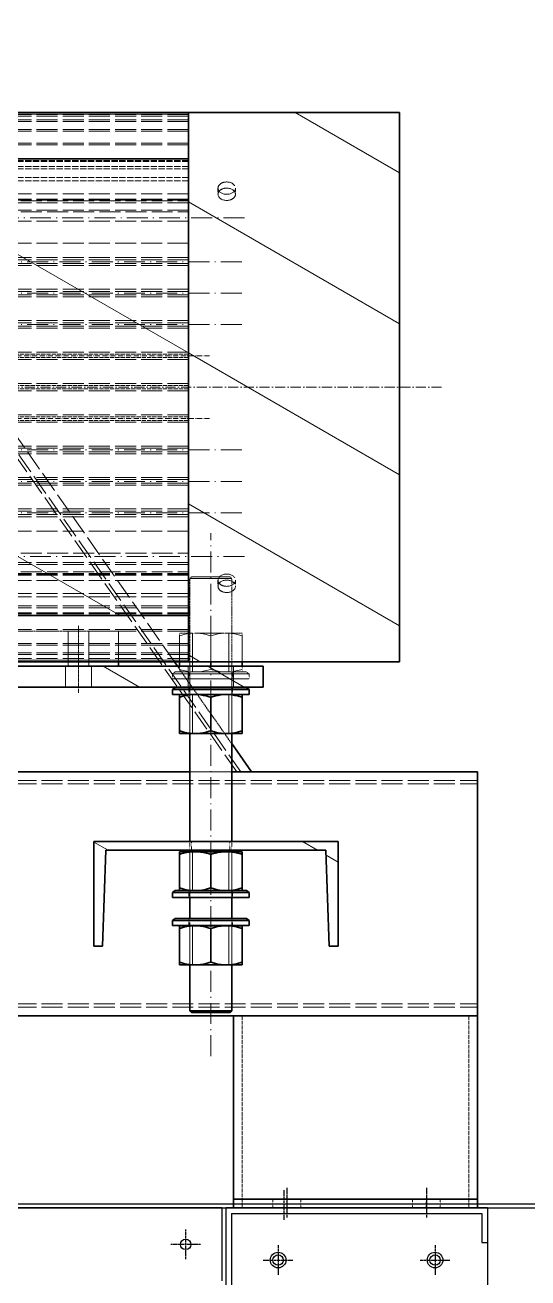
# Model space of a CAD drawing. Header units: millimetres. Extents: x 2458 to 31865, y 2044 to 22839.
# Drawn here: x 14509 to 14797, y 9251 to 9969 of the extents above; entities that cross this region are included whole.
import ezdxf

# ---------------------------------------------------------------- set-up
doc = ezdxf.new("R2010")
doc.units = ezdxf.units.MM
for name, pattern in [('CENTER', [2, 1.25, -0.25, 0.25, -0.25]), ('DASHDOT', [18.5, 12, -3, 0.5, -3]), ('DASHED', [15, 12, -3])]:
    doc.linetypes.add(name, pattern=pattern)
doc.layers.add('center', color=1, linetype='CENTER')

# ---------------------------------------------------------------- blocks, each defined once
blk = doc.blocks.new('A$C55E021B5')
at = {"color": 7, "linetype": 'DASHED', "lineweight": 13}
for p, q in [((135.74, 250.5), (580, 884.97)), ((138.08, 250.5), (580, 881.62)), ((173.83, 313.61), (426.95, 675.11)), ((165.85, 627.66), (471.85, 627.66)), ((165.85, 627.57), (471.85, 627.57)), ((165.85, 626.62), (471.85, 626.62)), ((165.85, 626.62), (471.85, 626.62)), ((165.85, 624.42), (471.85, 624.42)), ((165.85, 623.46), (471.85, 623.46)), ((165.85, 623.46), (471.85, 623.46)), ((165.85, 619), (471.85, 619)), ((165.85, 618.04), (471.85, 618.04)), ((165.85, 618.04), (471.85, 618.04)), ((165.85, 611.07), (471.85, 611.07)), ((165.85, 610.11), (471.85, 610.11)), ((165.85, 610.11), (471.85, 610.11)), ((165.85, 581.99), (471.85, 581.99)), ((165.85, 578.96), (471.85, 578.96)), ((165.85, 578.33), (471.85, 578.33)), ((471.85, 577.95), (165.85, 577.95)), ((165.85, 576.96), (471.85, 576.96)), ((165.85, 572.75), (471.85, 572.75)), ((471.85, 571.67), (165.85, 571.67)), ((165.85, 566.32), (471.85, 566.32)), ((165.85, 553.76), (471.85, 553.76)), ((165.85, 545.47), (471.85, 545.47)), ((165.85, 544.11), (471.85, 544.11)), ((165.85, 542.11), (471.85, 542.11)), ((165.85, 540.89), (471.85, 540.89)), ((165.85, 527.36), (471.85, 527.36)), ((165.85, 526.11), (471.85, 526.11)), ((165.85, 524.11), (471.85, 524.11)), ((165.85, 522.95), (471.85, 522.95)), ((165.85, 509.29), (471.85, 509.29)), ((165.85, 508.11), (471.85, 508.11)), ((165.85, 506.11), (471.85, 506.11)), ((165.85, 504.99), (471.85, 504.99)), ((165.85, 491.25), (471.85, 491.25)), ((165.85, 487), (471.85, 487)), ((165.85, 473.23), (471.85, 473.23)), ((165.85, 469), (471.85, 469)), ((165.85, 455.22), (471.85, 455.22)), ((165.85, 450.98), (471.85, 450.98)), ((165.85, 437.24), (471.85, 437.24)), ((165.85, 436.11), (471.85, 436.11)), ((165.85, 434.11), (471.85, 434.11)), ((165.85, 432.93), (471.85, 432.93)), ((165.85, 419.27), (471.85, 419.27)), ((165.85, 418.11), (471.85, 418.11)), ((165.85, 416.11), (471.85, 416.11)), ((165.85, 414.86), (471.85, 414.86)), ((165.85, 401.34), (471.85, 401.34)), ((165.85, 400.11), (471.85, 400.11)), ((165.85, 398.11), (471.85, 398.11)), ((165.85, 396.75), (471.85, 396.75)), ((165.85, 388.47), (471.85, 388.47)), ((471.85, 375.91), (165.85, 375.91)), ((165.85, 370.55), (471.85, 370.55)), ((165.85, 369.47), (471.85, 369.47)), ((471.85, 365.27), (165.85, 365.27)), ((165.85, 364.27), (471.85, 364.27)), ((165.85, 363.89), (471.85, 363.89)), ((165.85, 363.26), (471.85, 363.26)), ((165.85, 360.24), (471.85, 360.24)), ((165.85, 352.8), (471.85, 352.8)), ((165.85, 350.81), (471.85, 350.81)), ((165.85, 345.8), (471.85, 345.8)), ((165.85, 344.57), (471.85, 344.57)), ((165.85, 341.67), (471.85, 341.67)), ((165.85, 341.08), (471.85, 341.08)), ((165.85, 340.13), (471.85, 340.13)), ((165.85, 332.12), (471.85, 332.12)), ((165.85, 332.12), (471.85, 332.12)), ((165.85, 331.16), (471.85, 331.16)), ((165.85, 324.18), (471.85, 324.18)), ((165.85, 324.18), (471.85, 324.18)), ((165.85, 323.22), (471.85, 323.22)), ((165.85, 318.77), (471.85, 318.77)), ((165.85, 318.77), (471.85, 318.77)), ((165.85, 317.81), (471.85, 317.81)), ((165.85, 315.61), (471.85, 315.61)), ((165.85, 315.61), (471.85, 315.61)), ((165.85, 314.65), (471.85, 314.65)), ((165.85, 314.57), (471.85, 314.57)), ((580, 245.5), (0, 245.5)), ((580, 243.58), (0, 243.58)), ((580, 117.42), (0, 117.42)), ((580, 115.5), (0, 115.5))]:
    blk.add_line(p, q, dxfattribs=at)
at = {"color": 7, "lineweight": 35, "ltscale": 4.57764e-05}
for p, q in [((44.85, 628.61), (44.85, 628.59)), ((165.85, 628.59), (165.85, 628.61)), ((44.85, 313.64), (44.85, 313.61)), ((165.85, 313.61), (165.85, 313.64))]:
    blk.add_line(p, q, dxfattribs=at)
at = {"color": 7, "lineweight": 35, "ltscale": 0.201667}
for p, q in [((44.85, 628.61), (165.85, 628.61)), ((44.85, 628.59), (165.85, 628.59)), ((44.85, 313.64), (165.85, 313.64)), ((44.85, 313.61), (165.85, 313.61))]:
    blk.add_line(p, q, dxfattribs=at)
at = {"color": 7, "lineweight": 35}
for p, q in [((44.85, 313.64), (44.85, 628.59)), ((165.85, 628.59), (165.85, 313.64)), ((165.85, 340.15), (471.85, 340.15)), ((165.85, 340.13), (471.85, 340.13)), ((473, 311.11), (123, 311.11)), ((165.85, 313.61), (471.85, 313.61)), ((473, 299.11), (123, 299.11)), ((580, 110.5), (0, 110.5))]:
    blk.add_line(p, q, dxfattribs=at)
at = {"color": 7, "lineweight": 13, "ltscale": 0.114954}
blk.add_line((104.58, 628.59), (44.85, 594.1), dxfattribs=at)
at = {"color": 7, "linetype": 'DASHED', "lineweight": 13, "ltscale": 0.001594}
for p, q in [((165.85, 627.66), (165.85, 628.61)), ((165.85, 313.61), (165.85, 314.57))]:
    blk.add_line(p, q, dxfattribs=at)
at = {"color": 7, "lineweight": 35, "ltscale": 0.21}
blk.add_line((165.85, 628.61), (291.85, 628.61), dxfattribs=at)
at = {"color": 7, "linetype": 'DASHED', "lineweight": 13, "ltscale": 0.042601}
for p, q in [((165.85, 627.66), (165.85, 602.1)), ((165.85, 340.13), (165.85, 314.57))]:
    blk.add_line(p, q, dxfattribs=at)
at = {"color": 7, "lineweight": 13, "ltscale": 0.289167}
blk.add_line((165.85, 627.66), (339.35, 627.66), dxfattribs=at)
at = {"color": 7, "lineweight": 13, "ltscale": 0.371198}
blk.add_line((358.73, 602.11), (165.85, 490.75), dxfattribs=at)
at = {"color": 7, "linetype": 'DASHED', "lineweight": 13, "ltscale": 0.21025}
blk.add_line((165.85, 602.1), (292, 602.1), dxfattribs=at)
at = {"color": 7, "linetype": 'DASHED', "lineweight": 13, "ltscale": 2.63214e-05}
blk.add_line((165.85, 602.08), (165.85, 602.1), dxfattribs=at)
at = {"color": 7, "lineweight": 35, "ltscale": 0.21025}
blk.add_line((165.85, 602.1), (292, 602.1), dxfattribs=at)
at = {"color": 7, "lineweight": 35, "ltscale": 0.436557}
blk.add_line((165.85, 602.08), (165.85, 340.15), dxfattribs=at)
at = {"color": 7, "lineweight": 35, "ltscale": 0.210486}
blk.add_line((165.85, 602.08), (292.14, 602.08), dxfattribs=at)
at = {"color": 7, "linetype": 'DASHED', "lineweight": 13, "ltscale": 0.3}
for p, q in [((165.85, 601.15), (345.85, 601.15)), ((165.85, 600.56), (345.85, 600.56)), ((165.85, 597.66), (345.85, 597.66)), ((165.85, 596.43), (345.85, 596.43)), ((165.85, 591.42), (345.85, 591.42)), ((165.85, 589.42), (345.85, 589.42))]:
    blk.add_line(p, q, dxfattribs=at)
at = {"color": 7, "linetype": 'DASHED', "lineweight": 13, "ltscale": 0.005893}
for p, q in [((138.85, 581.77), (138.85, 585.31)), ((148.85, 581.77), (148.85, 585.31)), ((138.85, 360.45), (138.85, 356.92)), ((148.85, 360.45), (148.85, 356.92))]:
    blk.add_line(p, q, dxfattribs=at)
at = {"color": 7, "lineweight": 13, "ltscale": 0.232865}
for p, q in [((165.85, 577.36), (44.85, 507.5)), ((165.85, 490.75), (44.85, 420.89)), ((165.85, 404.15), (44.85, 334.29))]:
    blk.add_line(p, q, dxfattribs=at)
at = {"color": 7, "linetype": 'DASHDOT', "lineweight": 13}
for p, q in [((133.65, 568.23), (520.05, 568.23)), ((135.25, 543.11), (502.45, 543.11)), ((135.25, 525.11), (502.45, 525.11)), ((135.25, 507.11), (502.45, 507.11)), ((135.25, 435.11), (502.45, 435.11)), ((135.25, 417.11), (502.45, 417.11)), ((135.25, 399.11), (502.45, 399.11)), ((153, 87.42), (153, 387.42)), ((133.65, 374), (520.05, 374))]:
    blk.add_line(p, q, dxfattribs=at)
at = {"color": 7, "linetype": 'DASHDOT', "lineweight": 13, "ltscale": 0.243001}
for p, q in [((153.7, 489.11), (299.5, 489.11)), ((153.7, 453.11), (299.5, 453.11))]:
    blk.add_line(p, q, dxfattribs=at)
at = {"color": 7, "linetype": 'DASHED', "lineweight": 13, "ltscale": 0.2025}
for p, q in [((165.85, 490.11), (287.35, 490.11)), ((165.85, 488.11), (287.35, 488.11)), ((165.85, 472.11), (287.35, 472.11)), ((165.85, 470.11), (287.35, 470.11)), ((165.85, 454.11), (287.35, 454.11)), ((165.85, 452.11), (287.35, 452.11))]:
    blk.add_line(p, q, dxfattribs=at)
at = {"color": 7, "lineweight": 13}
for p, q in [((471.85, 494.22), (204.99, 340.15)), ((165.85, 314.57), (471.85, 314.57))]:
    blk.add_line(p, q, dxfattribs=at)
at = {"color": 7, "linetype": 'DASHDOT', "lineweight": 13, "ltscale": 0.485001}
blk.add_line((20.6, 471.11), (311.6, 471.11), dxfattribs=at)
at = {"color": 7, "linetype": 'DASHED', "lineweight": 13, "ltscale": 0.002357}
for p, q in [((142, 362.42), (141, 361.42)), ((164, 362.42), (165, 361.42))]:
    blk.add_line(p, q, dxfattribs=at)
at = {"color": 7, "linetype": 'DASHED', "lineweight": 13, "ltscale": 0.037552}
for p, q in [((163.53, 361.42), (141, 361.42)), ((165, 361.42), (142.47, 361.42)), ((163.53, 113.42), (141, 113.42))]:
    blk.add_line(p, q, dxfattribs=at)
at = {"color": 7, "linetype": 'DASHED', "lineweight": 13, "ltscale": 0.103846}
for p, q in [((141, 299.11), (141, 361.42)), ((165, 299.11), (165, 361.42))]:
    blk.add_line(p, q, dxfattribs=at)
at = {"color": 7, "linetype": 'DASHED', "lineweight": 13, "ltscale": 0.002244}
blk.add_line((143.35, 362.42), (142, 362.42), dxfattribs=at)
at = {"color": 7, "linetype": 'DASHED', "lineweight": 13, "ltscale": 0.034422}
blk.add_line((164, 362.42), (143.35, 362.42), dxfattribs=at)
at = {"color": 7, "linetype": 'DASHED', "lineweight": 13, "ltscale": 2.67029e-05}
blk.add_line((165.85, 340.13), (165.85, 340.15), dxfattribs=at)
at = {"color": 7, "linetype": 'DASHED', "lineweight": 13, "ltscale": 0.101667}
blk.add_line((266.85, 331.11), (205.85, 331.11), dxfattribs=at)
at = {"color": 7, "linetype": 'DASHED', "lineweight": 13, "ltscale": 0.029166}
blk.add_line((205.85, 331.11), (205.85, 313.61), dxfattribs=at)
at = {"color": 7, "linetype": 'DASHED', "lineweight": 13, "ltscale": 0.033333}
for p, q in [((222.85, 311.11), (222.85, 331.11)), ((234.85, 311.11), (234.85, 331.11))]:
    blk.add_line(p, q, dxfattribs=at)
at = {"color": 7, "linetype": 'DASHDOT', "lineweight": 13, "ltscale": 0.064}
blk.add_line((228.85, 295.91), (228.85, 334.31), dxfattribs=at)
at = {"color": 7, "linetype": 'DASHED', "lineweight": 13, "ltscale": 0.012392}
for p, q in [((142.43, 330.1), (135, 330.1)), ((171, 330.1), (163.56, 330.1)), ((142.43, 307.8), (135, 307.8)), ((171, 307.8), (163.56, 307.8)), ((142.43, 182.39), (135, 182.39)), ((171, 182.39), (163.56, 182.39))]:
    blk.add_line(p, q, dxfattribs=at)
at = {"color": 7, "linetype": 'DASHED', "lineweight": 13, "ltscale": 0.002592}
for p, q in [((135, 330.1), (135, 328.55)), ((171, 330.1), (171, 328.55)), ((135, 307.8), (135, 309.36)), ((171, 307.8), (171, 309.36))]:
    blk.add_line(p, q, dxfattribs=at)
at = {"color": 7, "linetype": 'DASHED', "lineweight": 13, "ltscale": 0.02489}
for p, q in [((135, 313.61), (135, 328.55)), ((153, 313.61), (153, 328.55)), ((171, 313.61), (171, 328.55))]:
    blk.add_line(p, q, dxfattribs=at)
at = {"color": 7, "linetype": 'DASHED', "lineweight": 13, "ltscale": 0.005215}
for p, q in [((142.43, 330.1), (145.56, 330.1)), ((160.43, 330.1), (163.56, 330.1)), ((142.43, 307.8), (145.56, 307.8)), ((160.43, 307.8), (163.56, 307.8)), ((142.43, 294.8), (145.56, 294.8)), ((160.43, 294.8), (163.56, 294.8)), ((142.43, 182.39), (145.56, 182.39)), ((160.43, 182.39), (163.56, 182.39))]:
    blk.add_line(p, q, dxfattribs=at)
at = {"color": 7, "linetype": 'DASHED', "lineweight": 13, "ltscale": 0.037167}
for p, q in [((142.62, 307.8), (142.62, 330.1)), ((163.38, 307.8), (163.38, 330.1)), ((142.62, 272.5), (142.62, 294.8)), ((163.38, 272.5), (163.38, 294.8)), ((142.62, 182.39), (142.62, 204.69)), ((163.38, 182.39), (163.38, 204.69)), ((141, 139.87), (141, 162.17)), ((142.62, 139.87), (142.62, 162.17)), ((163.38, 139.87), (163.38, 162.17)), ((165, 139.87), (165, 162.17))]:
    blk.add_line(p, q, dxfattribs=at)
at = {"color": 7, "linetype": 'DASHED', "lineweight": 13, "ltscale": 0.024784}
for p, q in [((160.43, 330.1), (145.56, 330.1)), ((160.43, 307.8), (145.56, 307.8)), ((160.43, 294.8), (145.56, 294.8)), ((160.43, 182.39), (145.56, 182.39))]:
    blk.add_line(p, q, dxfattribs=at)
at = {"color": 7, "linetype": 'DASHED', "lineweight": 13, "ltscale": 0.031982}
for p, q in [((153, 309.36), (153, 328.55)), ((153, 274.06), (153, 293.25)), ((153, 183.95), (153, 203.13)), ((153, 141.43), (153, 160.62))]:
    blk.add_line(p, q, dxfattribs=at)
at = {"color": 7, "lineweight": 13, "ltscale": 0.013027}
blk.add_line((165.85, 317.55), (159.08, 313.64), dxfattribs=at)
at = {"color": 7, "lineweight": 35, "ltscale": 0.02}
for p, q in [((123, 311.11), (123, 299.11)), ((141, 166.41), (141, 178.41)), ((165, 166.41), (165, 178.41))]:
    blk.add_line(p, q, dxfattribs=at)
at = {"color": 7, "lineweight": 13, "ltscale": 0.04}
for p, q in [((154.7, 311.11), (133.92, 299.11)), ((214.7, 311.11), (193.92, 299.11))]:
    blk.add_line(p, q, dxfattribs=at)
at = {"color": 7, "lineweight": 35, "ltscale": 0.004167}
for p, q in [((135, 311.11), (135, 313.61)), ((153, 311.11), (153, 313.61)), ((171, 311.11), (171, 313.61)), ((205.85, 313.61), (205.85, 311.11))]:
    blk.add_line(p, q, dxfattribs=at)
at = {"color": 7, "linetype": 'DASHED', "lineweight": 13, "ltscale": 0.002925}
for p, q in [((135, 309.36), (135, 311.11)), ((153, 309.36), (153, 311.11)), ((171, 309.36), (171, 311.11))]:
    blk.add_line(p, q, dxfattribs=at)
at = {"color": 7, "linetype": 'DASHED', "lineweight": 13, "ltscale": 0.02}
for p, q in [((140, 299.11), (140, 311.11)), ((166, 299.11), (166, 311.11)), ((221.35, 299.11), (221.35, 311.11)), ((236.35, 299.11), (236.35, 311.11))]:
    blk.add_line(p, q, dxfattribs=at)
at = {"color": 7, "linetype": 'DASHED', "lineweight": 13, "ltscale": 0.090304}
blk.add_line((141, 266.73), (172.08, 311.11), dxfattribs=at)
at = {"color": 7, "lineweight": 35, "ltscale": 0.005087}
blk.add_line((172.08, 311.11), (173.83, 313.61), dxfattribs=at)
at = {"color": 7, "linetype": 'DASHED', "lineweight": 13, "ltscale": 0.426667}
blk.add_line((461.85, 311.11), (205.85, 311.11), dxfattribs=at)
at = {"color": 7, "linetype": 'DASHED', "lineweight": 13, "ltscale": 0.003151}
for p, q in [((132.5, 307.8), (131, 306.65)), ((173.5, 307.8), (175, 306.65))]:
    blk.add_line(p, q, dxfattribs=at)
at = {"color": 7, "linetype": 'DASHED', "lineweight": 13, "ltscale": 0.036667}
for p, q in [((153, 306.65), (131, 306.65)), ((153, 303.8), (131, 303.8)), ((153, 297.65), (131, 297.65)), ((153, 181.26), (131, 181.26)), ((153, 165.26), (131, 165.26))]:
    blk.add_line(p, q, dxfattribs=at)
at = {"color": 7, "linetype": 'DASHED', "lineweight": 13, "ltscale": 0.004749}
for p, q in [((131, 303.8), (131, 306.65)), ((175, 303.8), (175, 306.65))]:
    blk.add_line(p, q, dxfattribs=at)
at = {"color": 7, "linetype": 'DASHED', "lineweight": 13, "ltscale": 0.034167}
blk.add_line((153, 307.8), (132.5, 307.8), dxfattribs=at)
at = {"color": 7, "linetype": 'DASHED', "lineweight": 13, "ltscale": 0.006667}
for p, q in [((140.5, 303.8), (140.5, 307.8)), ((165.5, 303.8), (165.5, 307.8)), ((140.5, 294.8), (140.5, 298.8)), ((165.5, 294.8), (165.5, 298.8)), ((140.5, 178.41), (140.5, 182.41)), ((165.5, 178.41), (165.5, 182.41)), ((140.5, 162.41), (140.5, 166.41)), ((141, 162.41), (141, 166.41)), ((165, 162.41), (165, 166.41)), ((165.5, 162.41), (165.5, 166.41))]:
    blk.add_line(p, q, dxfattribs=at)
at = {"color": 7, "linetype": 'DASHED', "lineweight": 13, "ltscale": 0.034166}
blk.add_line((173.5, 307.8), (153, 307.8), dxfattribs=at)
at = {"color": 7, "linetype": 'DASHED', "lineweight": 13, "ltscale": 0.036666}
for p, q in [((175, 306.65), (153, 306.65)), ((175, 303.8), (153, 303.8)), ((175, 297.65), (153, 297.65)), ((175, 181.26), (153, 181.26)), ((175, 165.26), (153, 165.26))]:
    blk.add_line(p, q, dxfattribs=at)
at = {"color": 7, "lineweight": 35, "ltscale": 0.003151}
for p, q in [((132.5, 298.8), (131, 297.65)), ((173.5, 298.8), (175, 297.65)), ((132.5, 182.41), (131, 181.26)), ((173.5, 182.41), (175, 181.26)), ((132.5, 166.41), (131, 165.26)), ((173.5, 166.41), (175, 165.26))]:
    blk.add_line(p, q, dxfattribs=at)
at = {"color": 7, "lineweight": 35, "ltscale": 0.036667}
for p, q in [((153, 297.65), (131, 297.65)), ((153, 294.8), (131, 294.8)), ((153, 181.26), (131, 181.26)), ((153, 178.41), (131, 178.41)), ((153, 165.26), (131, 165.26)), ((153, 162.41), (131, 162.41))]:
    blk.add_line(p, q, dxfattribs=at)
at = {"color": 7, "lineweight": 35, "ltscale": 0.004748}
for p, q in [((131, 294.8), (131, 297.65)), ((175, 294.8), (175, 297.65))]:
    blk.add_line(p, q, dxfattribs=at)
at = {"color": 7, "lineweight": 35, "ltscale": 0.034167}
for p, q in [((153, 298.8), (132.5, 298.8)), ((153, 182.41), (132.5, 182.41)), ((153, 166.41), (132.5, 166.41))]:
    blk.add_line(p, q, dxfattribs=at)
at = {"color": 7, "lineweight": 35, "ltscale": 0.006379}
blk.add_line((138.83, 294.8), (135, 294.8), dxfattribs=at)
at = {"color": 7, "lineweight": 35, "ltscale": 0.002592}
for p, q in [((135, 294.8), (135, 293.25)), ((171, 294.8), (171, 293.25)), ((135, 272.5), (135, 274.06)), ((171, 272.5), (171, 274.06)), ((135, 204.69), (135, 203.13)), ((171, 204.69), (171, 203.13)), ((135, 162.17), (135, 160.62)), ((171, 162.17), (171, 160.62)), ((135, 139.87), (135, 141.43)), ((171, 139.87), (171, 141.43))]:
    blk.add_line(p, q, dxfattribs=at)
at = {"color": 7, "linetype": 'DASHED', "lineweight": 13, "ltscale": 0.006013}
blk.add_line((142.43, 294.8), (138.83, 294.8), dxfattribs=at)
at = {"color": 7, "lineweight": 35, "ltscale": 0.000518036}
for p, q in [((141, 298.8), (141, 299.11)), ((165, 298.8), (165, 299.11))]:
    blk.add_line(p, q, dxfattribs=at)
at = {"color": 7, "linetype": 'DASHED', "lineweight": 13, "ltscale": 0.043833}
for p, q in [((141, 272.5), (141, 298.8)), ((165, 272.5), (165, 298.8))]:
    blk.add_line(p, q, dxfattribs=at)
at = {"color": 7, "lineweight": 35, "ltscale": 0.034166}
for p, q in [((173.5, 298.8), (153, 298.8)), ((173.5, 182.41), (153, 182.41)), ((173.5, 166.41), (153, 166.41))]:
    blk.add_line(p, q, dxfattribs=at)
at = {"color": 7, "lineweight": 35, "ltscale": 0.036666}
for p, q in [((175, 297.65), (153, 297.65)), ((175, 294.8), (153, 294.8)), ((175, 181.26), (153, 181.26)), ((175, 178.41), (153, 178.41)), ((175, 165.26), (153, 165.26)), ((175, 162.41), (153, 162.41))]:
    blk.add_line(p, q, dxfattribs=at)
at = {"color": 7, "linetype": 'DASHED', "lineweight": 13, "ltscale": 0.006026}
blk.add_line((167.18, 294.8), (163.56, 294.8), dxfattribs=at)
at = {"color": 7, "lineweight": 35, "ltscale": 0.006367}
blk.add_line((171, 294.8), (167.18, 294.8), dxfattribs=at)
at = {"color": 7, "lineweight": 35, "ltscale": 0.031982}
for p, q in [((135, 274.06), (135, 293.25)), ((153, 274.06), (153, 293.25)), ((171, 274.06), (171, 293.25)), ((135, 183.95), (135, 203.13)), ((153, 183.95), (153, 203.13)), ((171, 183.95), (171, 203.13)), ((135, 141.43), (135, 160.62)), ((153, 141.43), (153, 160.62)), ((171, 141.43), (171, 160.62))]:
    blk.add_line(p, q, dxfattribs=at)
at = {"color": 7, "lineweight": 35, "ltscale": 0.033021}
blk.add_line((129.64, 250.5), (141, 266.73), dxfattribs=at)
at = {"color": 7, "lineweight": 35, "ltscale": 0.012392}
for p, q in [((142.43, 272.5), (135, 272.5)), ((171, 272.5), (163.56, 272.5)), ((142.43, 204.69), (135, 204.69)), ((171, 204.69), (163.56, 204.69)), ((142.43, 162.17), (135, 162.17)), ((171, 162.17), (163.56, 162.17)), ((142.43, 139.87), (135, 139.87)), ((171, 139.87), (163.56, 139.87))]:
    blk.add_line(p, q, dxfattribs=at)
at = {"color": 7, "lineweight": 35, "ltscale": 0.103337}
for p, q in [((141, 210.5), (141, 272.5)), ((165, 210.5), (165, 272.5))]:
    blk.add_line(p, q, dxfattribs=at)
at = {"color": 7, "lineweight": 35, "ltscale": 0.005215}
for p, q in [((142.43, 272.5), (145.56, 272.5)), ((160.43, 272.5), (163.56, 272.5)), ((142.43, 204.69), (145.56, 204.69)), ((160.43, 204.69), (163.56, 204.69)), ((142.43, 162.17), (145.56, 162.17)), ((160.43, 162.17), (163.56, 162.17)), ((142.43, 139.87), (145.56, 139.87)), ((160.43, 139.87), (163.56, 139.87))]:
    blk.add_line(p, q, dxfattribs=at)
at = {"color": 7, "lineweight": 35, "ltscale": 0.024784}
for p, q in [((160.43, 272.5), (145.56, 272.5)), ((160.43, 204.69), (145.56, 204.69)), ((160.43, 162.17), (145.56, 162.17)), ((160.43, 139.87), (145.56, 139.87))]:
    blk.add_line(p, q, dxfattribs=at)
at = {"color": 7, "lineweight": 35, "ltscale": 0.235001}
blk.add_line((141, 250.5), (0, 250.5), dxfattribs=at)
at = {"color": 7, "lineweight": 35, "ltscale": 0.233333}
for p, q in [((0, 250.5), (0, 110.5)), ((80, 210.5), (220, 210.5))]:
    blk.add_line(p, q, dxfattribs=at)
at = {"color": 7, "lineweight": 35, "ltscale": 0.018941}
blk.add_line((129.64, 250.5), (141, 250.5), dxfattribs=at)
at = {"color": 7, "linetype": 'DASHED', "lineweight": 13, "ltscale": 0.039999}
for p, q in [((165, 250.5), (141, 250.5)), ((141, 250.5), (165, 250.5))]:
    blk.add_line(p, q, dxfattribs=at)
at = {"color": 7, "lineweight": 35, "ltscale": 0.443333}
blk.add_line((431, 250.5), (165, 250.5), dxfattribs=at)
at = {"color": 7, "lineweight": 35, "ltscale": 0.225908}
blk.add_line((165, 250.5), (300.54, 250.5), dxfattribs=at)
at = {"color": 7, "lineweight": 35, "ltscale": 0.1}
for p, q in [((80, 150.5), (80, 210.5)), ((220, 210.5), (220, 150.5))]:
    blk.add_line(p, q, dxfattribs=at)
at = {"color": 7, "lineweight": 13, "ltscale": 0.016666}
blk.add_line((100.44, 210.5), (91.78, 205.5), dxfattribs=at)
at = {"color": 7, "linetype": 'DASHED', "lineweight": 13, "ltscale": 0.008333}
for p, q in [((141, 205.5), (141, 210.5)), ((142, 210.5), (142, 205.5)), ((164, 210.5), (164, 205.5)), ((165, 205.5), (165, 210.5)), ((21.38, 0.5), (21.38, 5.5)), ((37.38, 0.5), (37.38, 5.5)), ((101.38, 0.5), (101.38, 5.5)), ((117.38, 0.5), (117.38, 5.5))]:
    blk.add_line(p, q, dxfattribs=at)
at = {"color": 7, "lineweight": 13, "ltscale": 0.015827}
blk.add_line((220, 210.25), (211.78, 205.5), dxfattribs=at)
at = {"color": 7, "lineweight": 13, "ltscale": 0.013126}
blk.add_line((86.82, 202.64), (80, 198.7), dxfattribs=at)
at = {"color": 7, "lineweight": 35, "ltscale": 0.091722}
for p, q in [((85, 150.5), (86.92, 205.5)), ((215, 150.5), (213.08, 205.5))]:
    blk.add_line(p, q, dxfattribs=at)
at = {"color": 7, "lineweight": 35, "ltscale": 0.210265}
blk.add_line((86.92, 205.5), (213.08, 205.5), dxfattribs=at)
at = {"color": 7, "lineweight": 35, "ltscale": 0.00135}
for p, q in [((141, 204.69), (141, 205.5)), ((165, 204.69), (165, 205.5))]:
    blk.add_line(p, q, dxfattribs=at)
at = {"color": 7, "linetype": 'DASHED', "lineweight": 13, "ltscale": 0.043793}
for p, q in [((141, 178.41), (141, 204.69)), ((165, 178.41), (165, 204.69))]:
    blk.add_line(p, q, dxfattribs=at)
at = {"color": 7, "lineweight": 35, "ltscale": 0.004749}
for p, q in [((131, 178.41), (131, 181.26)), ((175, 178.41), (175, 181.26)), ((131, 162.41), (131, 165.26)), ((175, 162.41), (175, 165.26))]:
    blk.add_line(p, q, dxfattribs=at)
at = {"color": 7, "lineweight": 35, "ltscale": 0.002551}
for p, q in [((135, 182.42), (135, 183.95)), ((171, 182.42), (171, 183.95))]:
    blk.add_line(p, q, dxfattribs=at)
at = {"color": 7, "linetype": 'DASHED', "lineweight": 13, "ltscale": 4.19617e-05}
for p, q in [((135, 182.39), (135, 182.42)), ((171, 182.39), (171, 182.42))]:
    blk.add_line(p, q, dxfattribs=at)
at = {"color": 7, "linetype": 'DASHED', "lineweight": 13, "ltscale": 0.000536262}
for p, q in [((142.43, 182.39), (142.11, 182.41)), ((163.56, 182.39), (163.88, 182.41))]:
    blk.add_line(p, q, dxfattribs=at)
at = {"color": 7, "linetype": 'DASHED', "lineweight": 13, "ltscale": 0.000524018}
for p, q in [((145.56, 182.39), (145.88, 182.41)), ((160.43, 182.39), (160.12, 182.41))]:
    blk.add_line(p, q, dxfattribs=at)
at = {"color": 7, "lineweight": 35, "ltscale": 0.000402451}
for p, q in [((141, 162.17), (141, 162.41)), ((165, 162.17), (165, 162.41))]:
    blk.add_line(p, q, dxfattribs=at)
at = {"color": 7, "lineweight": 35, "ltscale": 0.008333}
for p, q in [((80, 150.5), (85, 150.5)), ((215, 150.5), (220, 150.5)), ((0, 0.5), (0, 5.5)), ((140, 0.5), (140, 5.5))]:
    blk.add_line(p, q, dxfattribs=at)
at = {"color": 7, "lineweight": 35, "ltscale": 0.044088}
for p, q in [((141, 113.42), (141, 139.87)), ((165, 113.42), (165, 139.87))]:
    blk.add_line(p, q, dxfattribs=at)
at = {"color": 7, "lineweight": 35, "ltscale": 0.233334}
for p, q in [((140, 110.5), (0, 110.5)), ((140, 5.5), (0, 5.5)), ((140, 0.5), (0, 0.5)), ((140, 0.5), (0, 0.5))]:
    blk.add_line(p, q, dxfattribs=at)
at = {"color": 7, "lineweight": 35, "ltscale": 0.183333}
for p, q in [((0, 110.5), (0, 0.5)), ((140, 110.5), (140, 0.5))]:
    blk.add_line(p, q, dxfattribs=at)
at = {"color": 7, "linetype": 'DASHED', "lineweight": 13, "ltscale": 0.183333}
for p, q in [((5, 110.5), (5, 0.5)), ((135, 110.5), (135, 0.5))]:
    blk.add_line(p, q, dxfattribs=at)
at = {"color": 7, "lineweight": 35, "ltscale": 0.002448}
blk.add_line((142.47, 113.42), (141, 113.42), dxfattribs=at)
at = {"color": 7, "lineweight": 35, "ltscale": 0.002357}
for p, q in [((142, 112.42), (141, 113.42)), ((164, 112.42), (165, 113.42))]:
    blk.add_line(p, q, dxfattribs=at)
at = {"color": 7, "lineweight": 35, "ltscale": 0.002244}
blk.add_line((143.35, 112.42), (142, 112.42), dxfattribs=at)
at = {"color": 7, "lineweight": 35, "ltscale": 0.037552}
blk.add_line((165, 113.42), (142.47, 113.42), dxfattribs=at)
at = {"color": 7, "lineweight": 35, "ltscale": 0.034422}
blk.add_line((164, 112.42), (143.35, 112.42), dxfattribs=at)
at = {"color": 7, "linetype": 'DASHED', "lineweight": 13, "ltscale": 0.002448}
blk.add_line((165, 113.42), (163.53, 113.42), dxfattribs=at)
at = {"color": 7, "linetype": 'DASHDOT', "lineweight": 13, "ltscale": 0.01}
for p, q in [((29.38, 0), (29.38, 6)), ((109.38, 0), (109.38, 6))]:
    blk.add_line(p, q, dxfattribs=at)
at = {"color": 7, "linetype": 'DASHED', "lineweight": 13}
for points in [[(142.43, 330.1), (140.9, 329.95), (139.31, 329.69), (137.63, 329.32), (135.82, 328.81), (135, 328.55)], [(142.43, 330.1), (140.9, 329.95), (139.31, 329.69), (137.63, 329.32), (135.82, 328.81), (135, 328.55)], [(145.56, 330.1), (147.1, 329.95), (148.69, 329.69), (150.37, 329.32), (152.18, 328.81), (153, 328.55)], [(145.56, 330.1), (147.1, 329.95), (148.69, 329.69), (150.37, 329.32), (152.18, 328.81), (153, 328.55)], [(160.43, 330.1), (158.9, 329.95), (157.31, 329.69), (155.63, 329.32), (153.82, 328.81), (153, 328.55)], [(160.43, 330.1), (158.9, 329.95), (157.31, 329.69), (155.63, 329.32), (153.82, 328.81), (153, 328.55)], [(163.56, 330.1), (165.1, 329.95), (166.69, 329.69), (168.37, 329.32), (170.18, 328.81), (171, 328.55)], [(163.56, 330.1), (165.1, 329.95), (166.69, 329.69), (168.37, 329.32), (170.18, 328.81), (171, 328.55)], [(142.43, 307.8), (140.9, 307.95), (139.31, 308.21), (137.63, 308.58), (135.82, 309.09), (135, 309.36)], [(142.43, 307.8), (140.9, 307.95), (139.31, 308.21), (137.63, 308.58), (135.82, 309.09), (135, 309.36)], [(145.56, 307.8), (147.1, 307.95), (148.69, 308.21), (150.37, 308.58), (152.18, 309.09), (153, 309.36)], [(145.56, 307.8), (147.1, 307.95), (148.69, 308.21), (150.37, 308.58), (152.18, 309.09), (153, 309.36)], [(160.43, 307.8), (158.9, 307.95), (157.31, 308.21), (155.63, 308.58), (153.82, 309.09), (153, 309.36)], [(160.43, 307.8), (158.9, 307.95), (157.31, 308.21), (155.63, 308.58), (153.82, 309.09), (153, 309.36)], [(163.56, 307.8), (165.1, 307.95), (166.69, 308.21), (168.37, 308.58), (170.18, 309.09), (171, 309.36)], [(163.56, 307.8), (165.1, 307.95), (166.69, 308.21), (168.37, 308.58), (170.18, 309.09), (171, 309.36)], [(142.43, 294.8), (140.9, 294.65), (139.31, 294.39), (137.63, 294.02), (135.82, 293.51), (135, 293.25)], [(145.56, 294.8), (147.1, 294.65), (148.69, 294.39), (150.37, 294.02), (152.18, 293.51), (153, 293.25)], [(160.43, 294.8), (158.9, 294.65), (157.31, 294.39), (155.63, 294.02), (153.82, 293.51), (153, 293.25)], [(163.56, 294.8), (165.1, 294.65), (166.69, 294.39), (168.37, 294.02), (170.18, 293.51), (171, 293.25)], [(142.43, 272.5), (140.9, 272.65), (139.31, 272.91), (137.63, 273.28), (135.82, 273.79), (135, 274.06)], [(145.56, 272.5), (147.1, 272.65), (148.69, 272.91), (150.37, 273.28), (152.18, 273.79), (153, 274.06)], [(160.43, 272.5), (158.9, 272.65), (157.31, 272.91), (155.63, 273.28), (153.82, 273.79), (153, 274.06)], [(163.56, 272.5), (165.1, 272.65), (166.69, 272.91), (168.37, 273.28), (170.18, 273.79), (171, 274.06)], [(142.43, 204.69), (140.9, 204.54), (139.31, 204.28), (137.63, 203.91), (135.82, 203.4), (135, 203.13)], [(145.56, 204.69), (147.1, 204.54), (148.69, 204.28), (150.37, 203.91), (152.18, 203.4), (153, 203.13)], [(160.43, 204.69), (158.9, 204.54), (157.31, 204.28), (155.63, 203.91), (153.82, 203.4), (153, 203.13)], [(163.56, 204.69), (165.1, 204.54), (166.69, 204.28), (168.37, 203.91), (170.18, 203.4), (171, 203.13)], [(142.43, 182.39), (140.9, 182.54), (139.31, 182.8), (137.63, 183.17), (135.82, 183.68), (135, 183.95)], [(145.56, 182.39), (147.1, 182.54), (148.69, 182.8), (150.37, 183.17), (152.18, 183.68), (153, 183.95)], [(160.43, 182.39), (158.9, 182.54), (157.31, 182.8), (155.63, 183.17), (153.82, 183.68), (153, 183.95)], [(163.56, 182.39), (165.1, 182.54), (166.69, 182.8), (168.37, 183.17), (170.18, 183.68), (171, 183.95)], [(142.43, 162.17), (140.9, 162.02), (139.31, 161.76), (137.63, 161.39), (135.82, 160.88), (135, 160.62)], [(145.56, 162.17), (147.1, 162.02), (148.69, 161.76), (150.37, 161.39), (152.18, 160.88), (153, 160.62)], [(160.43, 162.17), (158.9, 162.02), (157.31, 161.76), (155.63, 161.39), (153.82, 160.88), (153, 160.62)], [(163.56, 162.17), (165.1, 162.02), (166.69, 161.76), (168.37, 161.39), (170.18, 160.88), (171, 160.62)], [(142.43, 139.87), (140.9, 140.02), (139.31, 140.28), (137.63, 140.66), (135.82, 141.16), (135, 141.43)], [(145.56, 139.87), (147.1, 140.02), (148.69, 140.28), (150.37, 140.66), (152.18, 141.16), (153, 141.43)], [(160.43, 139.87), (158.9, 140.02), (157.31, 140.28), (155.63, 140.66), (153.82, 141.16), (153, 141.43)], [(163.56, 139.87), (165.1, 140.02), (166.69, 140.28), (168.37, 140.66), (170.18, 141.16), (171, 141.43)]]:
    blk.add_lwpolyline(points, dxfattribs=at)
at = {"color": 7, "lineweight": 35}
for points in [[(142.43, 294.8), (140.9, 294.65), (139.31, 294.39), (137.63, 294.02), (135.82, 293.51), (135, 293.25)], [(145.56, 294.8), (147.1, 294.65), (148.69, 294.39), (150.37, 294.02), (152.18, 293.51), (153, 293.25)], [(160.43, 294.8), (158.9, 294.65), (157.31, 294.39), (155.63, 294.02), (153.82, 293.51), (153, 293.25)], [(163.56, 294.8), (165.1, 294.65), (166.69, 294.39), (168.37, 294.02), (170.18, 293.51), (171, 293.25)], [(142.43, 272.5), (140.9, 272.65), (139.31, 272.91), (137.63, 273.28), (135.82, 273.79), (135, 274.06)], [(145.56, 272.5), (147.1, 272.65), (148.69, 272.91), (150.37, 273.28), (152.18, 273.79), (153, 274.06)], [(160.43, 272.5), (158.9, 272.65), (157.31, 272.91), (155.63, 273.28), (153.82, 273.79), (153, 274.06)], [(163.56, 272.5), (165.1, 272.65), (166.69, 272.91), (168.37, 273.28), (170.18, 273.79), (171, 274.06)], [(142.43, 204.69), (140.9, 204.54), (139.31, 204.28), (137.63, 203.91), (135.82, 203.4), (135, 203.13)], [(145.56, 204.69), (147.1, 204.54), (148.69, 204.28), (150.37, 203.91), (152.18, 203.4), (153, 203.13)], [(160.43, 204.69), (158.9, 204.54), (157.31, 204.28), (155.63, 203.91), (153.82, 203.4), (153, 203.13)], [(163.56, 204.69), (165.1, 204.54), (166.69, 204.28), (168.37, 203.91), (170.18, 203.4), (171, 203.13)], [(142.11, 182.41), (140.15, 182.65), (138.08, 183.06), (136.98, 183.34), (135, 183.95)], [(145.88, 182.41), (147.84, 182.65), (149.92, 183.06), (151.02, 183.34), (153, 183.95)], [(160.12, 182.41), (158.16, 182.65), (156.08, 183.06), (154.98, 183.34), (153, 183.95)], [(163.88, 182.41), (165.85, 182.65), (167.92, 183.06), (169.02, 183.34), (171, 183.95)], [(142.43, 162.17), (140.9, 162.02), (139.31, 161.76), (137.63, 161.39), (135.82, 160.88), (135, 160.62)], [(145.56, 162.17), (147.1, 162.02), (148.69, 161.76), (150.37, 161.39), (152.18, 160.88), (153, 160.62)], [(160.43, 162.17), (158.9, 162.02), (157.31, 161.76), (155.63, 161.39), (153.82, 160.88), (153, 160.62)], [(163.56, 162.17), (165.1, 162.02), (166.69, 161.76), (168.37, 161.39), (170.18, 160.88), (171, 160.62)], [(142.43, 139.87), (140.9, 140.02), (139.31, 140.28), (137.63, 140.66), (135.82, 141.16), (135, 141.43)], [(145.56, 139.87), (147.1, 140.02), (148.69, 140.28), (150.37, 140.66), (152.18, 141.16), (153, 141.43)], [(160.43, 139.87), (158.9, 140.02), (157.31, 140.28), (155.63, 140.66), (153.82, 141.16), (153, 141.43)], [(163.56, 139.87), (165.1, 140.02), (166.69, 140.28), (168.37, 140.66), (170.18, 141.16), (171, 141.43)]]:
    blk.add_lwpolyline(points, dxfattribs=at)
at = {"color": 7, "linetype": 'DASHED', "lineweight": 13}
for centre, major_axis, start_param, end_param in [((143.85, 585.31), (5, 0), 6.283185, 9.424778), ((143.85, 581.77), (-5, 0), 4.712389, 6.283185), ((143.85, 585.31), (5, 0), 3.141593, 4.712389), ((143.85, 581.77), (5, 0), 6.283185, 7.853982), ((143.85, 585.31), (5, 0), 4.712389, 6.283185), ((143.85, 581.77), (-5, 0), 6.283185, 7.853982), ((143.85, 581.77), (5, 0), 4.712389, 6.283185), ((143.85, 360.45), (-5, 0), 3.141593, 6.283185), ((143.85, 356.92), (-5, 0), 3.141593, 6.283185), ((143.85, 360.45), (-5, 0), 0, 1.570796), ((143.85, 360.45), (-5, 0), 1.570796, 3.141593), ((143.85, 356.92), (-5, 0), 0, 1.570796), ((143.85, 356.92), (-5, 0), 1.570796, 3.141593)]:
    blk.add_ellipse(centre, major_axis=major_axis, ratio=0.707107, start_param=start_param, end_param=end_param, dxfattribs=at)

msp = doc.modelspace()

# ---------------------------------------------------------------- linework, layer by layer
for p, q in [((15698.25, 9292.82), (14400.25, 9292.82)), ((13298.25, 9290.82), (15638.25, 9290.82)), ((14621.88, 9290.82), (14194.12, 9290.82)), ((14621.88, 9248.82), (14621.88, 9290.82)), ((14623.88, 9290.82), (14623.88, 9140.82)), ((14773.88, 9290.82), (14623.88, 9290.82)), ((14627.08, 9287.62), (14770.68, 9287.62)), ((14627.08, 9287.62), (14627.08, 9144.02)), ((14770.68, 9287.62), (14770.68, 9270.82)), ((14773.88, 9290.82), (14773.88, 9140.82)), ((14773.88, 9290.82), (14773.88, 9270.82)), ((14770.68, 9270.82), (14773.88, 9270.82))]:
    msp.add_line(p, q)
for centre, radius in [((14600.88, 9269.82), 3), ((14653.88, 9260.82), 4.5), ((14653.88, 9260.82), 4.5), ((14653.88, 9260.82), 3), ((14743.88, 9260.82), 4.5), ((14743.88, 9260.82), 4.5), ((14743.88, 9260.82), 3)]:
    msp.add_circle(centre, radius)
at = {"layer": 'center'}
for p, q in [((14657.25, 9300.84), (14657.25, 9283.84)), ((14657.25, 9300.84), (14657.25, 9283.84)), ((14658.88, 9302.32), (14658.88, 9285.32)), ((14738.88, 9302.32), (14738.88, 9285.32)), ((14600.88, 9261.32), (14600.88, 9278.32)), ((14609.38, 9269.82), (14592.38, 9269.82)), ((14653.88, 9269.32), (14653.88, 9252.32)), ((14743.88, 9269.32), (14743.88, 9252.32)), ((14645.38, 9260.82), (14662.38, 9260.82)), ((14735.38, 9260.82), (14752.38, 9260.82))]:
    msp.add_line(p, q, dxfattribs=at)

# ---------------------------------------------------------------- block references
at = {"xscale": -1}
msp.add_blockref('A$C55E021B5', (14768.25, 9290.32), dxfattribs=at)

doc.saveas('drawing.dxf')
